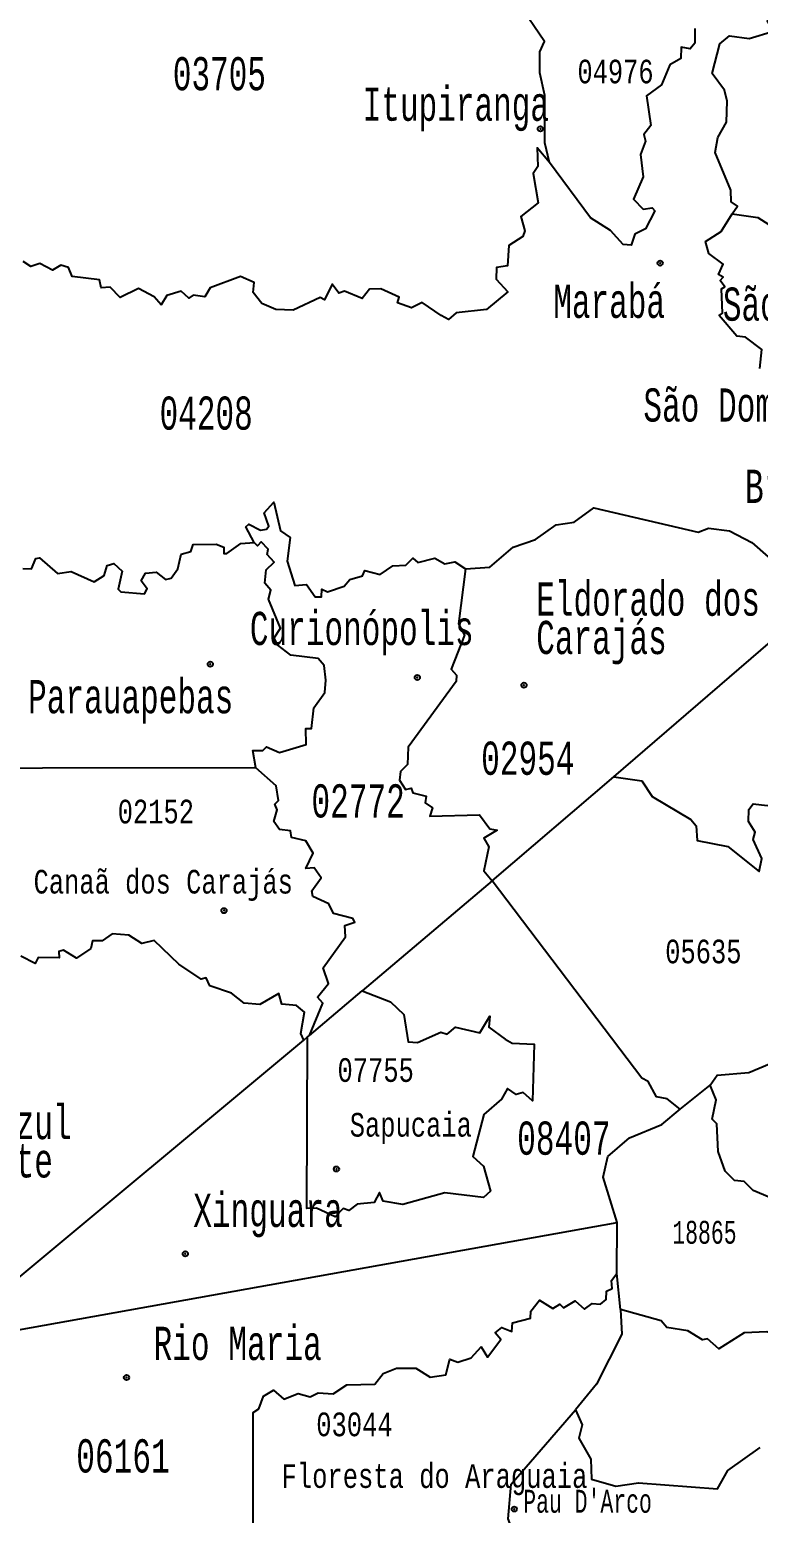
# Model space of a CAD drawing. Header units: millimetres. Extents: x 9851 to 10267, y 23387 to 23778.
# Drawn here: x 10088.58 to 10101.29, y 23649.32 to 23675.17 of the extents above; entities that cross this region are included whole.
import ezdxf
from ezdxf.enums import TextEntityAlignment as Align

# ---------------------------------------------------------------- set-up
doc = ezdxf.new("R2010")
doc.units = ezdxf.units.MM
doc.layers.add('3', color=7, linetype='Continuous')
doc.styles.add('MONOTXT', font='MONOTXT', dxfattribs={"height": 0.2})

# ---------------------------------------------------------------- blocks, each defined once
blk = doc.blocks.new('SEDE')
at = {"layer": '3', "color": 7, "linetype": 'Continuous'}
blk.add_circle((0, 0), 0.00451, dxfattribs=at)

msp = doc.modelspace()

# ---------------------------------------------------------------- linework, layer by layer
at = {"color": 7, "linetype": 'Continuous'}
for p, q in [((10098.765, 23662.155), (10102.234, 23665.145)), ((10096.644, 23660.344), (10098.765, 23662.155)), ((10096.644, 23660.344), (10094.378, 23658.427)), ((10093.459, 23657.65), (10094.378, 23658.427)), ((10086.993, 23652.269), (10093.362, 23657.568)), ((10093.362, 23657.568), (10093.426, 23657.622)), ((10093.426, 23657.622), (10093.459, 23657.65)), ((10099.922, 23656.364), (10100.445, 23656.782)), ((10086.993, 23652.269), (10098.823, 23654.39)), ((10098.819, 23653.499), (10098.823, 23654.39)), ((10098.885, 23652.872), (10098.819, 23653.499))]:
    msp.add_line(p, q, dxfattribs=at)
for points in [[(10097.643, 23672.862), (10097.561, 23673.203), (10097.563, 23674.03), (10097.474, 23674.42), (10097.474, 23674.791), (10097.555, 23674.968), (10097.099, 23675.64), (10096.67, 23675.819), (10096.688, 23676.323), (10096.492, 23676.984), (10096.577, 23677.925)], [(10100.176, 23675.194), (10100.178, 23674.938), (10100.099, 23674.843), (10099.942, 23674.87), (10099.935, 23674.672), (10099.741, 23674.562), (10099.596, 23674.215), (10099.333, 23674.02), (10099.411, 23673.504), (10099.287, 23673.346), (10099.318, 23673.233), (10099.232, 23673), (10099.28, 23672.612), (10099.11, 23672.223), (10099.276, 23672.045), (10099.437, 23672.071), (10099.48, 23672.016), (10099.318, 23671.702), (10099.134, 23671.614), (10099.066, 23671.42), (10098.927, 23671.43), (10098.708, 23671.676), (10098.358, 23671.894), (10097.643, 23672.862)], [(10100.83, 23671.964), (10100.923, 23672.101), (10100.813, 23672.175), (10100.806, 23672.379), (10100.535, 23673.032), (10100.58, 23673.294), (10100.733, 23673.565), (10100.74, 23673.93), (10100.693, 23674.123), (10100.483, 23674.409), (10100.614, 23674.928), (10100.784, 23675.068), (10101.124, 23675.022), (10101.552, 23675.151), (10101.441, 23675.335)], [(10097.643, 23672.862), (10097.43, 23673.114), (10097.438, 23672.788), (10097.36, 23672.671), (10097.444, 23672.155), (10097.143, 23671.918), (10097.215, 23671.667), (10097.182, 23671.569), (10096.935, 23671.416), (10096.91, 23671.06), (10096.723, 23671.028), (10096.714, 23670.825), (10096.919, 23670.608), (10096.544, 23670.298), (10096.017, 23670.243), (10095.885, 23670.127), (10095.753, 23670.196), (10095.423, 23670.423), (10095.239, 23670.326), (10094.994, 23670.412), (10095.02, 23670.513), (10094.703, 23670.66), (10094.507, 23670.654), (10094.38, 23670.49), (10094.069, 23670.621), (10093.971, 23670.581), (10093.857, 23670.739), (10093.72, 23670.47), (10093.648, 23670.509), (10093.172, 23670.286), (10092.873, 23670.296), (10092.627, 23670.404), (10092.479, 23670.593), (10092.494, 23670.769), (10092.258, 23670.876), (10091.729, 23670.677), (10091.636, 23670.518), (10091.432, 23670.55), (10091.355, 23670.494), (10091.222, 23670.621), (10090.97, 23670.545), (10090.872, 23670.381), (10090.752, 23670.522), (10090.479, 23670.665), (10090.159, 23670.506), (10089.982, 23670.687), (10089.827, 23670.679), (10089.799, 23670.818), (10089.322, 23670.876), (10089.258, 23671.031), (10089.122, 23671.069), (10088.98, 23670.982), (10088.758, 23671.103), (10088.599, 23671.05), (10088.469, 23671.134)], [(10101.31, 23669.268), (10101.347, 23669.601), (10101.063, 23669.814), (10100.913, 23669.834), (10100.603, 23670.196), (10100.662, 23670.237), (10100.641, 23670.657), (10100.701, 23670.695), (10100.622, 23670.806), (10100.671, 23670.861), (10100.593, 23670.91), (10100.674, 23671.087), (10100.422, 23671.275), (10100.365, 23671.482), (10100.64, 23671.655), (10100.83, 23671.964)], [(10100.83, 23671.964), (10101.28, 23671.899), (10102.063, 23671.4), (10103.205, 23671.305)], [(10092.497, 23666.24), (10092.349, 23666.513), (10092.404, 23666.556), (10092.606, 23666.452), (10092.707, 23666.47), (10092.748, 23666.523), (10092.668, 23666.753), (10092.838, 23666.942), (10092.955, 23666.442), (10093.125, 23666.325), (10093.071, 23665.915), (10093.202, 23665.49), (10093.409, 23665.507), (10093.559, 23665.289), (10093.667, 23665.29), (10093.675, 23665.427), (10093.774, 23665.378), (10094.066, 23665.479), (10094.162, 23665.593), (10094.386, 23665.655), (10094.427, 23665.749), (10094.689, 23665.68), (10094.915, 23665.832), (10095.142, 23665.845), (10095.262, 23665.964), (10095.35, 23665.892), (10095.644, 23665.968), (10095.82, 23665.866), (10095.993, 23665.901), (10096.182, 23665.781)], [(10096.182, 23665.781), (10096.606, 23665.808), (10097.008, 23666.16), (10097.399, 23666.291), (10097.763, 23666.547), (10098.073, 23666.594), (10098.418, 23666.841), (10100.237, 23666.416), (10100.419, 23666.488), (10100.782, 23666.441), (10101.174, 23666.239), (10101.46, 23665.989), (10101.588, 23665.98), (10101.618, 23665.879), (10101.821, 23665.751), (10101.854, 23665.5), (10102.01, 23665.334), (10102.115, 23665.319), (10102.234, 23665.145)], [(10088.462, 23665.786), (10088.609, 23665.781), (10088.689, 23665.962), (10088.753, 23665.971), (10089.067, 23665.697), (10089.301, 23665.733), (10089.703, 23665.553), (10089.881, 23665.661), (10089.933, 23665.835), (10090.047, 23665.875), (10090.193, 23665.74), (10090.122, 23665.426), (10090.167, 23665.381), (10090.582, 23665.343), (10090.627, 23665.433), (10090.524, 23665.57), (10090.6, 23665.707), (10090.787, 23665.723), (10090.946, 23665.596), (10091.045, 23665.615), (10091.161, 23665.777), (10091.22, 23666.034), (10091.389, 23666.082), (10091.43, 23666.201), (10091.833, 23666.212), (10091.964, 23666.157), (10091.967, 23666.046), (10092.019, 23666.047), (10092.263, 23666.221), (10092.497, 23666.24)], [(10092.524, 23662.31), (10092.471, 23662.615), (10092.645, 23662.613), (10092.711, 23662.679), (10092.934, 23662.58), (10093.399, 23662.721), (10093.397, 23662.998), (10093.492, 23662.998), (10093.534, 23663.359), (10093.728, 23663.623), (10093.747, 23663.837), (10093.716, 23664.098), (10093.61, 23664.216), (10093.131, 23664.275), (10092.906, 23664.447), (10092.844, 23664.58), (10092.956, 23664.745), (10092.747, 23665.249), (10092.787, 23665.408), (10092.681, 23665.529), (10092.704, 23665.76), (10092.846, 23665.894), (10092.722, 23666.03), (10092.741, 23666.125), (10092.618, 23666.248), (10092.553, 23666.182), (10092.497, 23666.24)], [(10096.182, 23665.781), (10096.055, 23664.82), (10096.165, 23664.621), (10095.931, 23664.033), (10096.024, 23663.925), (10096.016, 23663.814), (10095.179, 23662.674), (10095.167, 23662.37), (10095.044, 23662.248), (10095.028, 23662.097), (10095.135, 23661.935), (10095.23, 23661.96), (10095.261, 23661.877), (10095.496, 23661.819), (10095.478, 23661.703), (10095.604, 23661.616), (10095.56, 23661.471), (10096.423, 23661.492), (10096.604, 23661.248), (10096.729, 23661.226), (10096.501, 23661.089), (10096.584, 23660.937), (10096.502, 23660.52), (10096.644, 23660.344)], [(10092.524, 23662.31), (10085.078, 23662.302), (10085.333, 23662.136), (10085.376, 23661.907), (10085.308, 23661.695), (10085.457, 23661.648), (10085.537, 23661.402), (10085.657, 23661.32), (10085.824, 23661.41), (10085.876, 23661.293), (10085.655, 23660.905), (10085.692, 23660.815), (10085.79, 23660.792), (10085.69, 23660.521), (10085.888, 23660.47), (10085.964, 23660.333), (10085.967, 23660.256), (10085.818, 23660.147), (10085.82, 23659.98), (10085.977, 23659.904), (10085.788, 23659.831), (10085.891, 23659.791), (10085.932, 23659.659)], [(10093.459, 23657.65), (10093.69, 23658.213), (10093.598, 23658.318), (10093.79, 23658.553), (10093.696, 23658.825), (10094.089, 23659.368), (10094.075, 23659.565), (10094.249, 23659.625), (10094.213, 23659.689), (10093.88, 23659.774), (10093.799, 23659.944), (10093.518, 23660.068), (10093.498, 23660.167), (10093.661, 23660.395), (10093.54, 23660.57), (10093.395, 23660.558), (10093.524, 23660.828), (10093.396, 23661.041), (10093.146, 23661.1), (10093.127, 23661.214), (10092.936, 23661.24), (10092.838, 23661.375), (10092.897, 23661.578), (10092.855, 23661.677), (10092.917, 23661.745), (10092.877, 23661.999), (10092.524, 23662.31)], [(10098.765, 23662.155), (10099.257, 23662.087), (10099.434, 23661.811), (10100.11, 23661.414), (10100.204, 23661.301), (10100.217, 23661.048), (10100.754, 23660.942), (10101.3, 23660.508), (10101.348, 23660.735), (10101.195, 23661.063), (10101.232, 23661.189), (10101.117, 23661.375), (10101.119, 23661.584), (10101.196, 23661.685), (10101.437, 23661.653), (10101.795, 23661.742), (10101.97, 23661.633), (10102.072, 23661.386), (10102.195, 23661.29), (10102.589, 23661.183), (10102.795, 23661.006), (10103.258, 23661.012), (10104.496, 23660.011)], [(10099.922, 23656.364), (10099.696, 23656.546), (10099.51, 23656.578), (10099.365, 23656.844), (10099.254, 23656.906), (10096.644, 23660.344)], [(10093.362, 23657.568), (10093.306, 23657.681), (10093.374, 23658.055), (10093.234, 23658.171), (10092.974, 23658.196), (10092.925, 23658.377), (10092.595, 23658.187), (10092.319, 23658.212), (10092.101, 23658.384), (10091.72, 23658.514), (10091.658, 23658.65), (10091.569, 23658.628), (10091.179, 23658.891), (10090.749, 23659.306), (10090.535, 23659.251), (10090.307, 23659.394), (10090.017, 23659.417), (10089.842, 23659.295), (10089.673, 23659.296), (10089.649, 23659.163), (10089.397, 23658.997), (10089.168, 23659.132), (10089.089, 23659.111), (10089.094, 23659), (10088.728, 23659.009), (10088.676, 23658.904), (10088.428, 23659.03)], [(10094.378, 23658.427), (10094.874, 23658.232), (10095.107, 23658.012), (10095.179, 23657.539), (10095.345, 23657.527), (10095.752, 23657.705), (10095.86, 23657.67), (10096.005, 23657.796), (10096.429, 23657.693), (10096.604, 23657.987), (10096.584, 23657.792), (10096.871, 23657.583), (10096.992, 23657.514), (10097.379, 23657.498), (10097.349, 23656.508), (10097.187, 23656.654), (10097.063, 23656.617), (10096.91, 23656.725), (10096.808, 23656.536), (10096.499, 23656.271), (10096.307, 23655.542), (10096.495, 23655.373), (10096.614, 23654.933), (10096.495, 23654.825), (10095.819, 23654.905), (10095.089, 23654.702), (10094.744, 23654.763), (10094.682, 23654.914), (10094.588, 23654.738), (10094.291, 23654.706), (10094.143, 23654.596), (10094.049, 23654.635), (10093.905, 23654.487), (10093.581, 23654.637), (10093.412, 23654.633), (10093.426, 23657.622)], [(10100.445, 23656.782), (10100.568, 23656.955), (10101.119, 23657.002), (10101.663, 23657.232), (10102.358, 23657.29)], [(10104.077, 23652.103), (10104.075, 23653.605), (10103.918, 23653.762), (10103.412, 23653.807), (10103.223, 23653.91), (10103.137, 23654.085), (10103.012, 23653.881), (10102.809, 23653.865), (10102.486, 23653.966), (10102.29, 23653.843), (10102.123, 23654.31), (10101.646, 23654.474), (10101.487, 23654.824), (10101.196, 23654.946), (10101.038, 23655.103), (10100.872, 23655.119), (10100.708, 23655.284), (10100.586, 23655.627), (10100.561, 23656.106), (10100.479, 23656.19), (10100.553, 23656.525), (10100.445, 23656.782)], [(10098.823, 23654.39), (10098.582, 23655.182), (10098.661, 23655.542), (10099.037, 23655.867), (10099.604, 23656.097), (10099.922, 23656.364)], [(10092.475, 23647.796), (10092.477, 23651.081), (10092.574, 23651.145), (10092.656, 23651.361), (10092.831, 23651.467), (10093.011, 23651.31), (10093.263, 23651.411), (10093.469, 23651.353), (10093.613, 23651.423), (10093.87, 23651.405), (10094.111, 23651.563), (10094.6, 23651.575), (10094.742, 23651.757), (10094.979, 23651.85), (10095.316, 23651.851), (10095.561, 23651.695), (10095.838, 23651.735), (10095.908, 23652.006), (10096.047, 23651.957), (10096.276, 23652.034), (10096.455, 23652.222), (10096.562, 23652.043), (10096.793, 23652.35), (10096.695, 23652.469), (10096.812, 23652.56), (10096.987, 23652.488), (10097.002, 23652.64), (10097.315, 23652.722), (10097.316, 23652.846), (10097.472, 23653.036), (10097.703, 23652.893), (10097.825, 23652.967), (10097.89, 23652.903), (10098.091, 23653.027), (10098.255, 23652.879), (10098.391, 23652.977), (10098.533, 23652.966), (10098.63, 23653.048), (10098.639, 23653.193), (10098.738, 23653.241), (10098.723, 23653.377), (10098.819, 23653.499)], [(10098.885, 23652.872), (10098.904, 23652.446), (10098.464, 23651.574), (10098.098, 23651.123)], [(10104.077, 23652.103), (10103.924, 23651.989), (10103.655, 23652.078), (10103.467, 23652.04), (10103.214, 23652.152), (10103.16, 23652.098), (10102.4, 23652.156), (10102.233, 23652.196), (10102.125, 23652.357), (10101.937, 23652.192), (10101.899, 23652.301), (10101.436, 23652.486), (10101.036, 23652.468), (10100.596, 23652.186), (10100.397, 23652.363), (10100.312, 23652.345), (10100.054, 23652.502), (10099.693, 23652.562), (10099.589, 23652.675), (10098.885, 23652.872)], [(10097.147, 23648.647), (10096.921, 23649.224), (10096.977, 23649.832), (10098.098, 23651.123)], [(10098.098, 23651.123), (10098.213, 23650.863), (10098.154, 23650.634), (10098.363, 23650.267), (10098.378, 23649.914), (10098.799, 23649.797), (10099.197, 23649.853), (10100.572, 23649.75), (10100.753, 23650.07), (10101.317, 23650.468)]]:
    msp.add_lwpolyline(points, dxfattribs=at)
for p in [(10097.485, 23673.446), (10099.574, 23671.107), (10091.73, 23664.118), (10095.339, 23663.887), (10097.199, 23663.752), (10091.969, 23659.824), (10093.93, 23655.321), (10091.294, 23653.843), (10090.269, 23651.688), (10097.03, 23649.396)]:
    msp.add_point(p, dxfattribs=at)

# ---------------------------------------------------------------- block references
at = {"color": 7, "linetype": 'Continuous', "zscale": 10}
for p, xscale, yscale, rotation in [((10097.485, 23673.446), 10, 10, 0.3986090981517961), ((10099.574, 23671.107), 9.999986492520643, 9.999986492520643, 0.4178204554084015), ((10091.73, 23664.118), 10, 10, 0.3895379556812775), ((10095.339, 23663.887), 9.999982770327797, 9.999982770327797, 0.4148856764908868), ((10097.199, 23663.752), 10, 10, 0.4276919683154063), ((10091.969, 23659.824), 10, 10, 0.3980755020846052), ((10093.93, 23655.321), 9.999989557465847, 9.999989557465847, 0.4202216365290307), ((10091.294, 23653.843), 10, 10, 0.3991426941498414), ((10090.269, 23651.688), 10, 10, 0.3908719484567096), ((10097.03, 23649.396), 9.999989593027832, 9.999989593027832, 0.4551741098478121)]:
    msp.add_blockref('SEDE', p, dxfattribs=dict(at, xscale=xscale, yscale=yscale, rotation=rotation))

# ---------------------------------------------------------------- texts
at = {"color": 7, "linetype": 'Continuous', "style": 'MONOTXT'}
for s, height, width, p in [('03705', 0.5772, 0.649999, (10091.888, 23674.408)), ('04208', 0.5777, 0.650002, (10091.657, 23668.494)), ('02954', 0.5783, 0.649998, (10097.266, 23662.48)), ('02772', 0.5784, 0.649999, (10094.307, 23661.736)), ('08407', 0.5791, 0.649999, (10097.895, 23655.86)), ('06161', 0.5798, 0.65, (10090.207, 23650.323)), ("Pau D'Arco", 0.3987, 0.65, (10098.308, 23649.549))]:
    msp.add_text(s, height=height, dxfattribs=dict(at, width=width)).set_placement(p, align=Align.MIDDLE)
for s, height, width, p in [('04976', 0.4112, 0.745629, (10098.132, 23674.24)), ('Brejo Grande do Araguaia', 0.57878, 0.650008, (10101.054, 23666.928)), ('02152', 0.4121, 0.745629, (10090.115, 23661.344)), ('05635', 0.4123, 0.745629, (10099.662, 23658.906)), ('07755', 0.4125, 0.74563, (10093.948, 23656.84)), ('Xinguara', 0.5793, 0.649998, (10091.432, 23654.312)), ('Rio Maria', 0.5796, 0.650002, (10090.739, 23651.993)), ('03044', 0.413, 0.745632, (10093.577, 23650.665))]:
    msp.add_text(s, height=height, dxfattribs=dict(at, width=width)).set_placement(p)
at = {"color": 7, "linetype": 'Continuous', "style": 'MONOTXT', "width": 0.65}
for s, height, p in [('Itupiranga', 0.5772, (10097.635, 23673.587)), ('Curion%%243polis', 0.5781, (10096.322, 23664.452))]:
    msp.add_text(s, height=height, dxfattribs=at).set_placement(p, align=Align.RIGHT)
at = {"color": 7, "linetype": 'Continuous', "style": 'MONOTXT'}
for s, height, width, p in [('Marab%%225', 0.5775, 0.649998, (10099.659, 23670.73)), ('Parauapebas', 0.57817, 0.65, (10092.131, 23663.842))]:
    msp.add_text(s, height=height, dxfattribs=dict(at, width=width)).set_placement(p, align=Align.TOP_RIGHT)
for s, height, width, p in [('S%%227o Jo%%227o do Araguaia', 0.57748, 0.649999, (10103.916, 23670.681)), ('S%%227o Domingos do Araguaia', 0.57848, 0.650009, (10103.187, 23668.924))]:
    msp.add_text(s, height=height, dxfattribs=dict(at, width=width)).set_placement(p, align=Align.TOP_CENTER)
at = {"color": 7, "linetype": 'Continuous', "style": 'MONOTXT', "width": 0.649999}
for s, p in [('Eldorado dos ', (10097.413, 23664.964)), ('Caraj%%225s', (10097.413, 23664.295))]:
    msp.add_text(s, height=0.57792, rotation=359.9985, dxfattribs=at).set_placement(p)
at = {"color": 7, "linetype": 'Continuous', "style": 'MONOTXT'}
for s, height, width, p in [('Cana%%227 dos Caraj%%225s', 0.41219, 0.745635, (10088.648, 23660.534)), ('Sapucaia', 0.4125, 0.74563, (10094.161, 23656.298)), ('Floresta do Araguaia', 0.41309, 0.745633, (10092.973, 23650.178))]:
    msp.add_text(s, height=height, dxfattribs=dict(at, width=width)).set_placement(p, align=Align.TOP_LEFT)
at = {"color": 7, "linetype": 'Continuous', "style": 'MONOTXT', "width": 0.649998}
for s, height, p in [('%%193gua Azul ', 0.57854, (10086.382, 23656.421)), ('do Norte', 0.5785, (10086.382, 23655.752))]:
    msp.add_text(s, height=height, rotation=359.9984, dxfattribs=at).set_placement(p, align=Align.TOP_LEFT)
at = {"color": 7, "linetype": 'Continuous', "style": 'MONOTXT', "width": 0.649999}
msp.add_text('18865', height=0.3983, rotation=360, dxfattribs=at).set_placement((10100.346, 23654.219), align=Align.MIDDLE)

doc.saveas('drawing.dxf')
